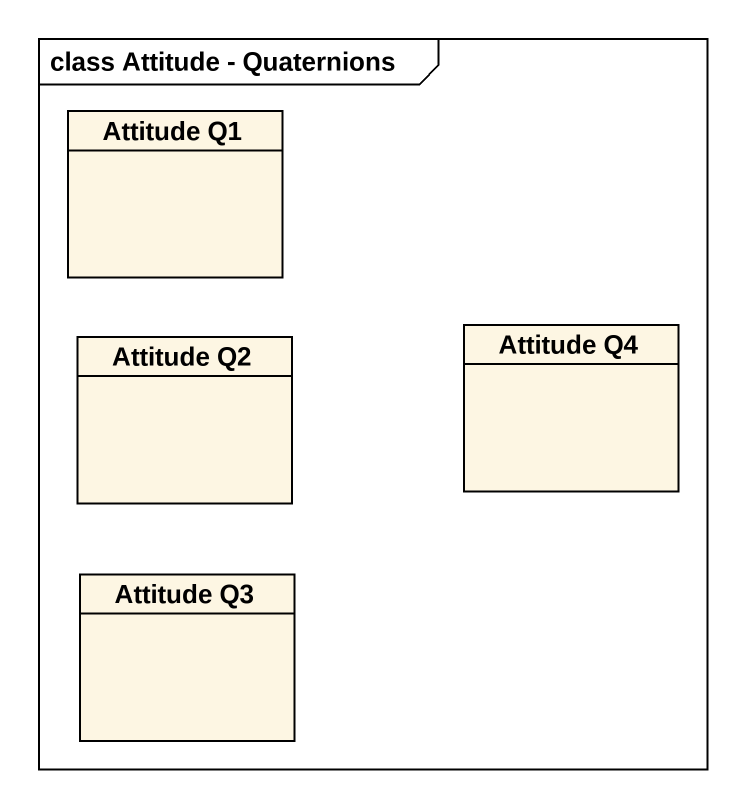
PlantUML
@startuml
mainframe class Attitude - Quaternions
hide circle
hide empty members
class "Attitude Q1" as Attitude_Q1
class "Attitude Q2" as Attitude_Q2
class "Attitude Q4" as Attitude_Q4
class "Attitude Q3" as Attitude_Q3
@enduml
